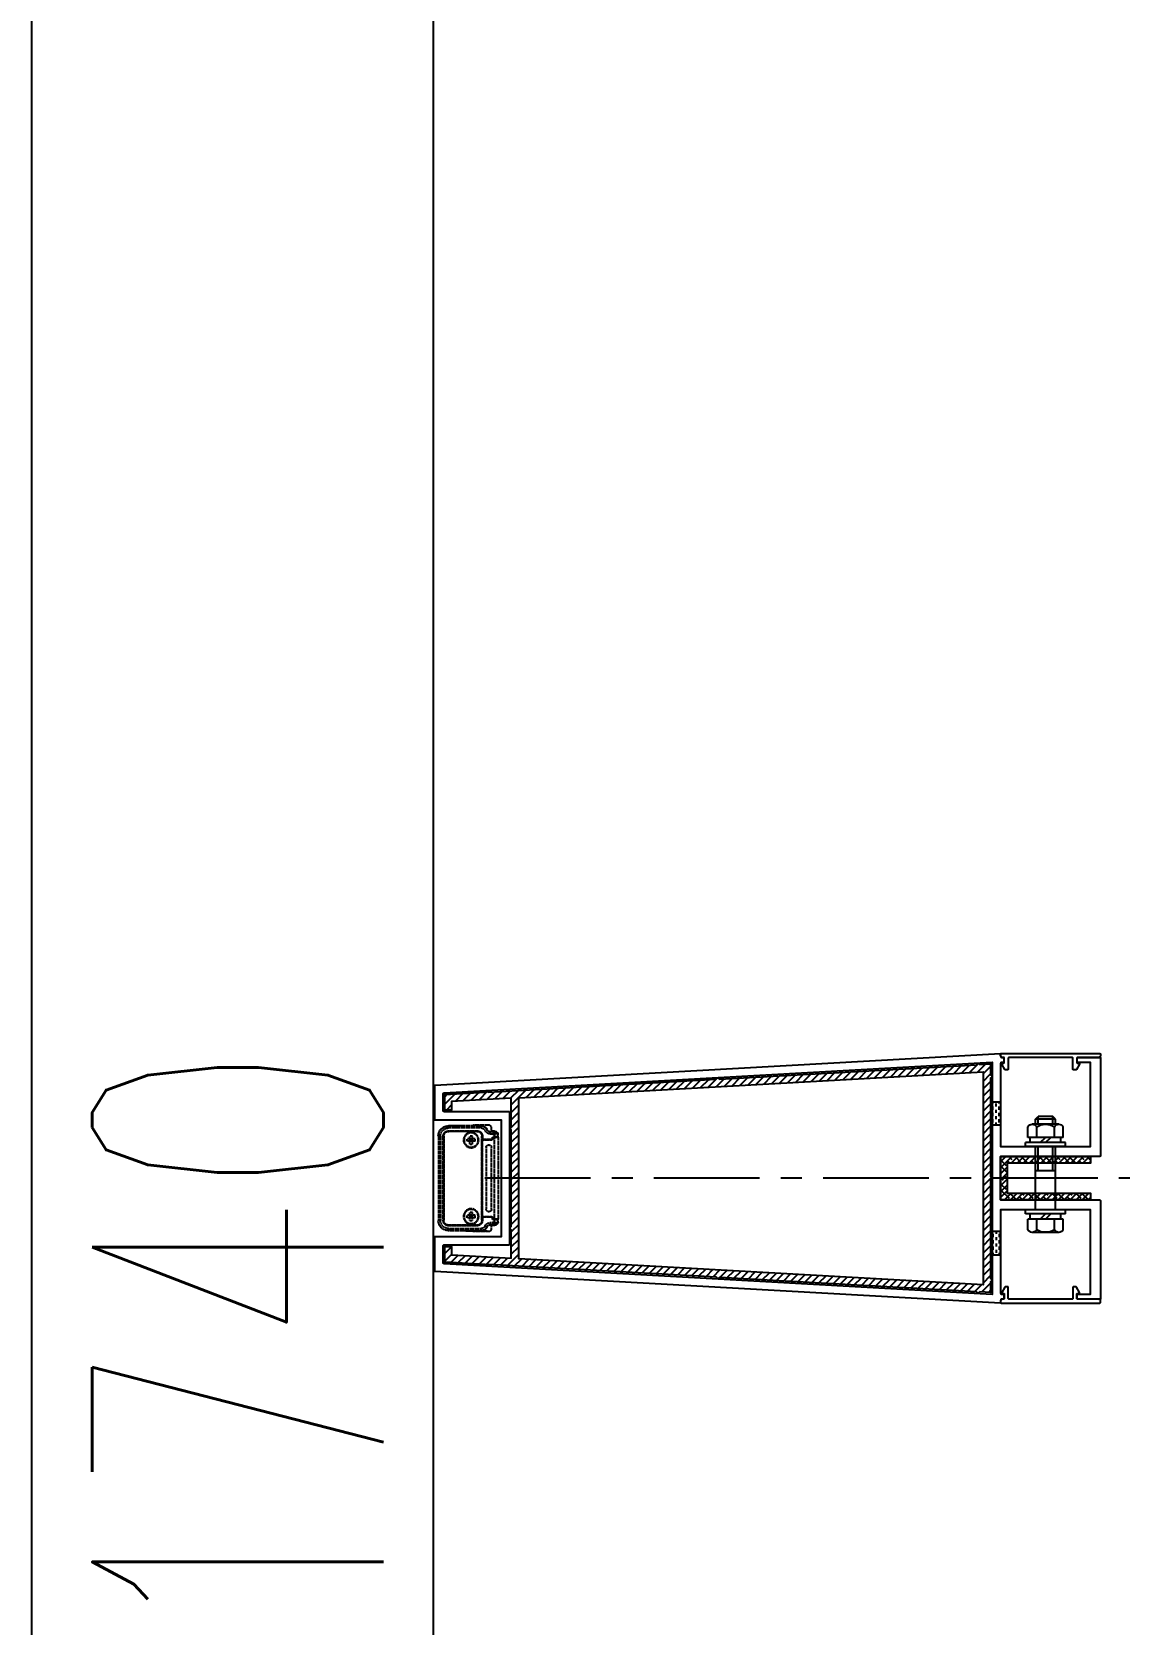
# Model space of a CAD drawing. Header units: inches. Extents: x 24920 to 61775, y 10942 to 38819.
# Drawn here: x 56213 to 56539.7, y 27935.2 to 28413.6 of the extents above; entities that cross this region are included whole.
import ezdxf

# ---------------------------------------------------------------- set-up
doc = ezdxf.new("R2010")
doc.units = ezdxf.units.IN
doc.header["$MEASUREMENT"] = 0
doc.header["$PDMODE"] = 1
for name, pattern in [('CENTER', [50.8, 31.75, -6.35, 6.35, -6.35]), ('CONTINUOUS0', [0]), ('CONTINUOUS1', [0]), ('DASH2', [0.375, 0.25, -0.125]), ('HIDDEN', [9.525, 6.35, -3.175])]:
    doc.linetypes.add(name, pattern=pattern)
for name, color, linetype in [('003_THICK', 7, 'CONTINUOUS1'), ('004_THIN', 6, 'CONTINUOUS0'), ('2AI.EXTRUSION', 3, 'Continuous'), ('ALUM', 3, 'Continuous'), ('Hidden', 9, 'HIDDEN'), ('LEOX', 1, 'Continuous'), ('TC', 8, 'Continuous'), ('ZX', 1, 'CENTER')]:
    doc.layers.add(name, color=color, linetype=linetype)
doc.styles.add('DIM', font='simplex.shx', dxfattribs={"width": 0.6, "bigfont": 'extfont.shx'})
doc.dimstyles.new('1比25', dxfattribs={"dimscale": 25, "dimtxt": 3.5, "dimasz": 1, "dimexe": 1, "dimexo": 1, "dimgap": 0.6, "dimtad": 1, "dimdec": 0, "dimrnd": 5, "dimzin": 0, "dimdsep": 46, "dimtxsty": 'DIM', "dimblk": 'ARCHTICK', "dimcen": 0.09, "dimdle": 1, "dimclrd": 1, "dimclre": 1, "dimclrt": 1, "dimadec": 0, "dimazin": 0, "dimtfac": 1, "dimtdec": 0, "dimtix": 1, "dimtmove": 2, "dimatfit": 3, "dimldrblk": '引线箭头（自定义）', "dimfxl": 0, "dimtolj": 1, "dimtzin": 0, "dimarcsym": 0})

# ---------------------------------------------------------------- blocks, each defined once
blk = doc.blocks.new('*U817')
at = {"layer": 'ALUM'}
h = blk.add_hatch(dxfattribs=at)
h.set_pattern_fill('ANSI31', color=8, style=0, double=1)
h.set_pattern_definition([(45, (158977.5535, 321231.0592), (-1.122532015, 1.122532015), [])])
edge = h.paths.add_edge_path()
edge.add_line((-0.5, -82.98), (-30.07, -82.98))
edge.add_line((-30.07, -82.98), (-30.39, -82.66))
edge.add_arc((-30.57, -82.83), 0.25, 44.9999, 134.9999)
edge.add_line((-30.74, -82.66), (-31.07, -82.98))
edge.add_line((-31.07, -82.98), (-34.35, -82.98))
edge.add_line((-34.35, -82.98), (-34.17, -86.26))
edge.add_line((-34.17, -86.26), (-34.47, -86.6))
edge.add_arc((-34.29, -86.77), 0.25, 138.2019, 228.202)
edge.add_line((-34.45, -86.95), (-34.11, -87.26))
edge.add_line((-34.11, -87.26), (-29.79, -164.48))
edge.add_line((-29.79, -164.48), (-30.1, -164.82))
edge.add_arc((-29.91, -164.99), 0.25, 138.2019, 228.202)
edge.add_line((-30.08, -165.17), (-29.74, -165.48))
edge.add_line((-29.74, -165.48), (-25.91, -233.86))
edge.add_line((-25.91, -233.86), (-26.22, -234.2))
edge.add_arc((-26.03, -234.36), 0.25, 138.202, 228.2021)
edge.add_line((-26.2, -234.55), (-25.86, -234.86))
edge.add_line((-25.86, -234.86), (-25.18, -246.98))
edge.add_line((-25.18, -246.98), (-20.5, -246.98))
edge.add_line((-20.5, -246.98), (-20.5, -244.98))
edge.add_line((-20.5, -244.98), (-23.04, -244.98))
edge.add_line((-23.04, -244.98), (-24.04, -226.99))
edge.add_line((-24.04, -226.99), (-15.5, -226.99))
edge.add_line((-15.5, -226.99), (-15.18, -227.31))
edge.add_arc((-15, -227.14), 0.25, 224.9999, 314.9999)
edge.add_line((-14.82, -227.31), (-14.5, -226.99))
edge.add_line((-14.5, -226.99), (14.5, -226.99))
edge.add_line((14.5, -226.99), (14.82, -227.31))
edge.add_arc((15, -227.14), 0.25, 225.0001, 315.0001)
edge.add_line((15.18, -227.31), (15.5, -226.99))
edge.add_line((15.5, -226.99), (24.04, -226.99))
edge.add_line((24.04, -226.99), (23.04, -244.98))
edge.add_line((23.04, -244.98), (20.5, -244.98))
edge.add_line((20.5, -244.98), (20.5, -246.98))
edge.add_line((20.5, -246.98), (25.18, -246.98))
edge.add_line((25.18, -246.98), (25.86, -234.86))
edge.add_line((25.86, -234.86), (26.2, -234.55))
edge.add_arc((26.03, -234.36), 0.25, 311.7979, 401.798)
edge.add_line((26.22, -234.2), (25.91, -233.86))
edge.add_line((25.91, -233.86), (29.74, -165.48))
edge.add_line((29.74, -165.48), (30.08, -165.17))
edge.add_arc((29.91, -164.99), 0.25, 311.798, 401.7981)
edge.add_line((30.1, -164.82), (29.79, -164.48))
edge.add_line((29.79, -164.48), (34.11, -87.26))
edge.add_line((34.11, -87.26), (34.45, -86.95))
edge.add_arc((34.29, -86.77), 0.25, 311.798, 401.7981)
edge.add_line((34.47, -86.6), (34.17, -86.26))
edge.add_line((34.17, -86.26), (34.35, -82.98))
edge.add_line((34.35, -82.98), (31.07, -82.98))
edge.add_line((31.07, -82.98), (30.74, -82.66))
edge.add_arc((30.57, -82.83), 0.25, 45.0001, 135.0001)
edge.add_line((30.39, -82.66), (30.07, -82.98))
edge.add_line((30.07, -82.98), (0.5, -82.98))
edge.add_line((0.5, -82.98), (0.18, -82.66))
edge.add_arc((0, -82.83), 0.25, 45.0001, 135.0001)
edge.add_line((-0.18, -82.66), (-0.5, -82.98))
edge.add_line((-0.5, -82.98), (-0.5, -82.98))
h.paths.add_polyline_path([(-24.17, -224.74), (6.94, -224.74), (24.17, -224.74), (31.97, -85.23), (6.35, -85.23), (-31.97, -85.23)], flags=16)
at = {"layer": 'Hidden', "ltscale": 10}
h = blk.add_hatch(dxfattribs=at)
h.set_pattern_fill('DASH', color=8, style=0, double=1)
h.set_pattern_definition([(180, (-158977.5535, 321231.0592), (-0.9525, 0.9525), [0.9525, -0.9525])])
h.paths.add_polyline_path([(-16, -82.48), (-23, -82.48), (-23, -79.98), (-16, -79.98)])
h = blk.add_hatch(dxfattribs=at)
h.set_pattern_fill('DASH', color=8, style=0, double=1)
h.set_pattern_definition([(0, (158977.5535, 321231.0592), (0.9525, 0.9525), [0.9525, -0.9525])])
h.paths.add_polyline_path([(16, -82.48), (23, -82.48), (23, -79.98), (16, -79.98)])
at = {"layer": 'TC', "ltscale": 0.3}
h = blk.add_hatch(dxfattribs=at)
h.set_pattern_fill('ANSI38', color=8, scale=0.4, style=0)
h.set_pattern_definition([(45, (-4664.0014, 6202.3655), (-0.89802561, 0.89802561), []), (135, (-4664.0014, 6202.3655), (-2.69407684, 0.89802561), [3.175, -1.905])])
h.paths.add_polyline_path([(6.5, -52.98), (4.5, -52.98), (4.5, -77.98), (-4.5, -77.98), (-4.5, -52.98), (-6.5, -52.98), (-6.5, -79.98), (6.5, -79.98)])
at = {"color": 8, "ltscale": 0.3, "elevation": 0}
blk.add_lwpolyline([(6.5, -52.98), (4.5, -52.98), (4.5, -77.98), (-4.5, -77.98), (-4.5, -52.98), (-6.5, -52.98), (-6.5, -79.98), (6.5, -79.98), (6.5, -52.98)], dxfattribs=at)
at = {"layer": '003_THICK', "color": 8, "elevation": 0}
for points in [[(-15.45, -61.15, 0.597554), (-15.45, -63.82, 0.597554)], [(15.45, -63.82, 0.597554), (15.45, -61.15, 0.597554)], [(-15.45, -63.82, 0.298752), (-15.45, -69.14, 0.298752)], [(15.45, -69.14, 0.298752), (15.45, -63.82, 0.298752)], [(-15.45, -69.14, 0.597554), (-15.45, -71.81, 0.597554)], [(15.45, -71.81, 0.597554), (15.45, -69.14, 0.597554)]]:
    blk.add_lwpolyline(points, format="xyb", dxfattribs=at)
for points in [[(-15.45, -61.16), (-12.27, -61.16)], [(-12.27, -61.16), (-12.27, -71.81)], [(-12.27, -61.91), (-10.7, -61.91)], [(-10.7, -60.48), (-9.5, -60.48)], [(-10.7, -60.48), (-10.7, -72.48)], [(-9.5, -60.48), (-9.5, -72.48)], [(9.5, -60.48), (9.5, -72.48)], [(9.5, -60.48), (10.7, -60.48)], [(10.7, -60.48), (10.7, -72.48)], [(10.7, -61.91), (12.27, -61.91)], [(12.27, -61.16), (12.27, -71.81)], [(12.27, -61.16), (15.45, -61.16)], [(-16.25, -62.49), (-16.25, -70.47)], [(-15.45, -63.82), (-12.27, -63.82)], [(-12.27, -66.48), (-10.7, -64.91)], [(-12.27, -68.06), (-10.7, -66.48)], [(-9.5, -63.48), (9.5, -63.48)], [(2.23, -63.48), (2.23, -69.48)], [(10.7, -66.48), (12.27, -64.91)], [(10.7, -68.06), (12.27, -66.48)], [(12.27, -63.82), (15.45, -63.82)], [(16.25, -62.49), (16.25, -70.47)], [(16.25, -63.48), (17.76, -63.48)], [(17.76, -63.48), (17.76, -69.48)], [(17.76, -63.48), (18.55, -64.27)], [(18.55, -64.27), (18.55, -68.69)], [(-15.45, -69.14), (-12.27, -69.14)], [(-12.27, -71.06), (-10.7, -71.06)], [(-9.5, -69.48), (9.5, -69.48)], [(10.7, -71.06), (12.27, -71.06)], [(12.27, -69.14), (15.45, -69.14)], [(16.25, -69.48), (17.76, -69.48)], [(17.76, -69.48), (18.55, -68.69)], [(-15.45, -71.81), (-12.27, -71.81)], [(-10.7, -72.48), (-9.5, -72.48)], [(9.5, -72.48), (10.7, -72.48)], [(12.27, -71.81), (15.45, -71.81)]]:
    blk.add_lwpolyline(points, dxfattribs=at)
at = {"layer": '004_THIN', "color": 8, "elevation": 0}
for points in [[(2.23, -64.27), (9.5, -64.27)], [(16.25, -64.27), (18.55, -64.27)], [(2.23, -68.69), (9.5, -68.69)], [(16.25, -68.69), (18.55, -68.69)]]:
    blk.add_lwpolyline(points, dxfattribs=at)
at = {"layer": '2AI.EXTRUSION', "color": 8, "extrusion": (0, 0, -1), "elevation": 0}
for points in [[(36.33, -79.48, 0.414214), (36.83, -79.98), (37.28, -79.98, 0.414214), (37.53, -79.73), (37.53, -50.23, 0.414214), (37.28, -49.98), (36.83, -49.98, 0.414214), (36.33, -50.48), (36.33, -56.83, -0.469762), (36.08, -57.08), (34.78, -57.08, -0.414214), (34.58, -56.88), (34.58, -56.47), (34.58, -56.47, 0.57735), (34.28, -56.3), (32.68, -57.22, 0.267949), (32.58, -57.4), (32.58, -58.08, 0.414214), (32.78, -58.28), (36.13, -58.28, -0.414214), (36.33, -58.48), (36.33, -77.48, -0.414214), (36.13, -77.68), (32.78, -77.68, 0.414214), (32.58, -77.88), (32.58, -78.56, 0.267949), (32.68, -78.74), (34.28, -79.66, 0.57735), (34.58, -79.49), (34.58, -79.49), (34.58, -79.08, -0.414214), (34.78, -78.88), (36.08, -78.88, -0.398839), (36.33, -79.13)], [(-36.33, -79.48, -0.414214), (-36.83, -79.98), (-37.28, -79.98, -0.414214), (-37.53, -79.73), (-37.53, -50.23, -0.414214), (-37.28, -49.98), (-36.83, -49.98, -0.414214), (-36.33, -50.48), (-36.33, -56.83, 0.538982), (-36.08, -57.08), (-34.78, -57.08, 0.414214), (-34.58, -56.88), (-34.58, -56.47), (-34.58, -56.47, -0.57735), (-34.28, -56.3), (-32.68, -57.22, -0.267949), (-32.58, -57.4), (-32.58, -58.08, -0.414214), (-32.78, -58.28), (-36.13, -58.28, 0.414214), (-36.33, -58.48), (-36.33, -77.48, 0.414214), (-36.13, -77.68), (-32.78, -77.68, -0.414214), (-32.58, -77.88), (-32.58, -78.56, -0.267949), (-32.68, -78.74), (-34.28, -79.66, -0.57735), (-34.58, -79.49), (-34.58, -79.49), (-34.58, -79.08, 0.414214), (-34.78, -78.88), (-36.08, -78.88, 0.492666), (-36.33, -79.13)]]:
    blk.add_lwpolyline(points, format="xyb", close=True, dxfattribs=at)
at = {"layer": '2AI.EXTRUSION', "color": 8, "elevation": 0}
for points in [[(34.58, -79.98), (9.5, -79.98), (9.5, -52.98), (34.83, -52.98), (34.83, -56.78, 0.414214), (35.03, -56.98), (35.83, -56.98, 0.414214), (36.33, -56.48), (36.33, -49.98), (6.8, -49.98, 0.414215), (6.5, -50.28), (6.5, -79.98), (0, -79.98), (-6.5, -79.98), (-6.5, -50.28, 0.414215), (-6.8, -49.98), (-36.33, -49.98), (-36.33, -56.48, 0.414214), (-35.83, -56.98), (-35.03, -56.98, 0.414214), (-34.83, -56.78), (-34.83, -52.98), (-9.5, -52.98), (-9.5, -79.98), (-34.53, -79.98, -0.414212), (-34.83, -79.68), (-34.83, -79.18, 0.414214), (-35.03, -78.98), (-35.83, -78.98, 0.414214), (-36.33, -79.48), (-36.33, -79.73, -0.414214), (-36.58, -79.98), (-37.53, -79.98), (-28.02, -249.98), (-17.5, -249.98), (-17.5, -229.99), (0, -229.99), (17.5, -229.99), (17.5, -249.98), (28.02, -249.98), (37.53, -79.98), (36.58, -79.98, -0.414214), (36.33, -79.73), (36.33, -79.48, 0.414214), (35.83, -78.98), (35.03, -78.98, 0.414214), (34.83, -79.18), (34.83, -79.73, -0.414214), (34.58, -79.98, 0.414214)], [(0, -82.48), (-34.88, -82.48), (-25.67, -247.2, 0.397938), (-25.37, -247.48), (-20.3, -247.48, 0.414214), (-20, -247.18), (-20, -227.79, -0.414214), (-19.7, -227.49), (19.7, -227.49, -0.414214), (20, -227.79), (20, -247.18, 0.414214), (20.3, -247.48), (25.37, -247.48, 0.397938), (25.67, -247.2), (34.88, -82.48), (0, -82.48)]]:
    blk.add_lwpolyline(points, format="xyb", dxfattribs=at)
at = {"layer": 'ALUM', "color": 8, "elevation": 0}
blk.add_lwpolyline([(-0.5, -82.98), (-30.07, -82.98), (-30.39, -82.66, 0.414214), (-30.74, -82.66), (-31.07, -82.98), (-34.35, -82.98), (-34.17, -86.26), (-34.47, -86.6, 0.414214), (-34.45, -86.95), (-34.11, -87.26), (-29.79, -164.48), (-30.1, -164.82, 0.414214), (-30.08, -165.17), (-29.74, -165.48), (-25.91, -233.86), (-26.22, -234.2, 0.414214), (-26.2, -234.55), (-25.86, -234.86), (-25.18, -246.98), (-20.5, -246.98), (-20.5, -244.98), (-23.04, -244.98), (-24.04, -226.99), (-15.5, -226.99), (-15.18, -227.31, 0.414214), (-14.82, -227.31), (-14.5, -226.99), (14.5, -226.99), (14.82, -227.31, 0.414214), (15.18, -227.31), (15.5, -226.99), (24.04, -226.99), (23.04, -244.98), (20.5, -244.98), (20.5, -246.98), (25.18, -246.98), (25.86, -234.86), (26.2, -234.55, 0.414214), (26.22, -234.2), (25.91, -233.86), (29.74, -165.48), (30.08, -165.17, 0.414214), (30.1, -164.82), (29.79, -164.48), (34.11, -87.26), (34.45, -86.95, 0.414214), (34.47, -86.6), (34.17, -86.26), (34.35, -82.98), (31.07, -82.98), (30.74, -82.66, 0.414214), (30.39, -82.66), (30.07, -82.98), (0.5, -82.98), (0.18, -82.66, 0.414214), (-0.18, -82.66), (-0.5, -82.98)], format="xyb", close=True, dxfattribs=at)
for points in [[(6.35, -85.23), (-31.97, -85.23), (-24.17, -224.74), (6.94, -224.74)], [(6.94, -224.74), (24.17, -224.74), (31.97, -85.23), (6.35, -85.23)]]:
    blk.add_lwpolyline(points, dxfattribs=at)
at = {"layer": 'Hidden', "color": 8, "ltscale": 10, "elevation": 0}
for points in [[(-16, -82.48), (-23, -82.48), (-23, -79.98), (-16, -79.98)], [(16, -82.48), (23, -82.48), (23, -79.98), (16, -79.98)]]:
    blk.add_lwpolyline(points, close=True, dxfattribs=at)
at = {"layer": 'LEOX', "color": 8, "linetype": 'DASH2'}
for p, q in [((-16.01, -233.69, 0), (-16.01, -238.27, 0)), ((-14.2, -233.09, 0), (-15.41, -233.09, 0)), ((-14.66, -234.3, 0), (-14.38, -234.93, 0)), ((-14.2, -232.07, 0), (-14.2, -233.09, 0)), ((-13.98, -231.6, 0), (-13.98, -233.27, 0)), ((-13.91, -231.6, 0), (-13.98, -231.6, 0)), ((-13.98, -233.27, 0), (-13.29, -233.27, 0)), ((-13.9, -233.27, 0), (-13.9, -232.01, 0)), ((-13.9, -232.01, 0), (-12.41, -232.01, 0)), ((-13.38, -230.99, 0), (-12.43, -230.99, 0)), ((-13.29, -233.27, 0), (-13.29, -232.01, 0)), ((-12.43, -230.99, 0), (-12.41, -232.44, 0)), ((-12.36, -231.96, 0), (-12.37, -231.05, 0)), ((-12.37, -231.05, 0), (-12.35, -232.59, 0)), ((-12.35, -232.01, 0), (-12.29, -232.01, 0)), ((-12.35, -232.38, 0), (-12.29, -232.38, 0)), ((12.31, -230.99, 0), (-12.31, -230.99, 0)), ((-12.31, -230.99, 0), (-12.29, -232.01, 0)), ((-12.29, -232.01, 0), (-12.29, -232.38, 0)), ((-12.29, -232.01, 0), (12.35, -232.01, 0)), ((-12.17, -232.68, 0), (-11.9, -232.68, 0)), ((-12.11, -232.62, 0), (-12.11, -232.56, 0)), ((-12.11, -232.56, 0), (-11.84, -232.56, 0)), ((-12.11, -232.62, 0), (-11.84, -232.62, 0)), ((-11.84, -232.62, 0), (-11.84, -232.56, 0)), ((-11.66, -232.92, 0), (-11.66, -235.74, 0)), ((-11.6, -232.86, 0), (-11.6, -235.68, 0)), ((-11.6, -232.86, 0), (-11.54, -232.86, 0)), ((-11.54, -232.86, 0), (-11.54, -235.74, 0)), ((-9.97, -233.93, 0), (-9.97, -233.51, 0)), ((-9.36, -232.92, 0), (9.36, -232.92, 0)), ((9.97, -233.51, 0), (9.97, -233.93, 0)), ((11.6, -232.86, 0), (11.54, -232.86, 0)), ((11.54, -235.74, 0), (11.54, -232.86, 0)), ((11.6, -235.68, 0), (11.6, -232.86, 0)), ((11.66, -232.92, 0), (11.66, -235.74, 0)), ((11.84, -232.56, 0), (12.11, -232.56, 0)), ((11.84, -232.62, 0), (11.84, -232.56, 0)), ((11.84, -232.62, 0), (12.11, -232.62, 0)), ((11.9, -232.68, 0), (12.17, -232.68, 0)), ((12.11, -232.62, 0), (12.11, -232.56, 0)), ((12.29, -232.01, 0), (12.31, -230.99, 0)), ((12.29, -232.38, 0), (12.29, -232.01, 0)), ((12.35, -232.38, 0), (12.29, -232.38, 0)), ((12.35, -232.59, 0), (12.37, -231.05, 0)), ((12.37, -231.96, 0), (12.37, -232.11, 0)), ((12.43, -230.99, 0), (12.41, -232.44, 0)), ((12.41, -232.01, 0), (13.9, -232.01, 0)), ((12.43, -230.99, 0), (13.38, -230.99, 0)), ((13.29, -232.01, 0), (13.29, -233.27, 0)), ((13.29, -233.27, 0), (13.98, -233.27, 0)), ((13.9, -232.01, 0), (13.9, -233.27, 0)), ((13.98, -231.6, 0), (13.91, -231.6, 0)), ((13.98, -231.6, 0), (13.98, -233.27, 0)), ((14.2, -233.09, 0), (14.2, -232.07, 0)), ((15.41, -233.09, 0), (14.2, -233.09, 0)), ((14.38, -234.93, 0), (14.66, -234.3, 0)), ((16.01, -238.27, 0), (16.01, -233.69, 0)), ((-15.79, -238.74, 0), (-15.83, -238.7, 0)), ((-15.74, -241.34, 0), (-15.79, -236.04, 0)), ((-15.79, -236.04, 0), (-15.11, -236.04, 0)), ((-15.71, -245.87, 0), (-15.71, -236.04, 0)), ((-15.11, -245.87, 0), (-15.11, -236.04, 0)), ((-14.26, -237.25, 0), (-14.26, -245.87, 0)), ((-14.26, -237.25, 0), (-14.2, -237.25, 0)), ((-14.2, -237.25, 0), (-14.2, -245.87, 0)), ((-14.2, -237.25, 0), (-14.2, -245.87, 0)), ((-14.14, -237.25, 0), (-14.2, -237.25, 0)), ((-14.14, -237.25, 0), (-14.14, -245.87, 0)), ((-14.08, -245.81, 0), (-14.08, -237.31, 0)), ((-12.69, -235.68, 0), (-12.69, -235.74, 0)), ((-11.66, -235.68, 0), (-12.69, -235.68, 0)), ((-12.69, -235.8, 0), (-12.69, -235.74, 0)), ((-11.66, -235.74, 0), (-12.69, -235.74, 0)), ((-12.39, -235.74, 0), (-12.69, -235.74, 0)), ((-12.39, -235.8, 0), (-12.69, -235.8, 0)), ((-12.69, -239.43, 0), (-12.69, -238.7, 0)), ((-12.69, -238.7, 0), (-10.27, -238.7, 0)), ((-12.63, -235.86, 0), (12.63, -235.86, 0)), ((-12.39, -235.74, 0), (-12.39, -235.86, 0)), ((-12.33, -235.74, 0), (-12.33, -235.86, 0)), ((-11.9, -235.74, 0), (-12.15, -235.74, 0)), ((-12.09, -235.86, 0), (-12.09, -235.74, 0)), ((-11.84, -237.86, 0), (-11.84, -240.27, 0)), ((-11.84, -237.86, 0), (-11.12, -237.86, 0)), ((-11.84, -238.7, 0), (-11.12, -239.43, 0)), ((-11.84, -239.43, 0), (-11.12, -238.7, 0)), ((-11.84, -239.06, 0), (-11.12, -239.06, 0)), ((-11.64, -235.74, 0), (11.64, -235.74, 0)), ((-11.6, -235.68, 0), (11.66, -235.68, 0)), ((-11.48, -238.7, 0), (-11.48, -239.43, 0)), ((-11.12, -237.86, 0), (-11.12, -240.27, 0)), ((-10.27, -238.7, 0), (-10.27, -239.43, 0)), ((9.36, -234.53, 0), (-9.36, -234.53, 0)), ((10.27, -239.43, 0), (10.27, -238.7, 0)), ((10.27, -238.7, 0), (12.69, -238.7, 0)), ((11.12, -237.86, 0), (11.84, -237.86, 0)), ((11.12, -237.86, 0), (11.12, -240.27, 0)), ((11.12, -238.7, 0), (11.84, -239.43, 0)), ((11.12, -239.43, 0), (11.84, -238.7, 0)), ((11.12, -239.06, 0), (11.84, -239.06, 0)), ((11.48, -238.7, 0), (11.48, -239.43, 0)), ((12.69, -235.68, 0), (11.66, -235.68, 0)), ((12.69, -235.74, 0), (11.66, -235.74, 0)), ((11.84, -237.86, 0), (11.84, -240.27, 0)), ((12.15, -235.74, 0), (11.9, -235.74, 0)), ((12.09, -235.74, 0), (12.09, -235.86, 0)), ((12.33, -235.86, 0), (12.33, -235.74, 0)), ((12.69, -235.74, 0), (12.39, -235.74, 0)), ((12.39, -235.74, 0), (12.39, -235.86, 0)), ((12.69, -235.8, 0), (12.39, -235.8, 0)), ((12.69, -235.68, 0), (12.69, -235.74, 0)), ((12.69, -235.8, 0), (12.69, -235.74, 0)), ((12.69, -238.7, 0), (12.69, -239.43, 0)), ((14.08, -237.31, 0), (14.08, -245.81, 0)), ((14.14, -237.25, 0), (14.2, -237.25, 0)), ((14.14, -245.87, 0), (14.14, -237.25, 0)), ((14.26, -237.25, 0), (14.2, -237.25, 0)), ((14.2, -245.87, 0), (14.2, -237.25, 0)), ((14.2, -245.87, 0), (14.2, -237.25, 0)), ((14.26, -245.87, 0), (14.26, -237.25, 0)), ((15.11, -236.04, 0), (15.79, -236.04, 0)), ((15.11, -236.04, 0), (15.11, -245.87, 0)), ((15.71, -236.04, 0), (15.71, -245.87, 0)), ((15.79, -236.04, 0), (15.74, -241.34, 0)), ((15.83, -238.7, 0), (15.79, -238.74, 0)), ((-15.74, -245.87, 0), (-15.74, -241.34, 0)), ((-12.69, -239.43, 0), (-10.27, -239.43, 0)), ((-11.84, -240.27, 0), (-11.12, -240.27, 0)), ((10.27, -239.43, 0), (12.69, -239.43, 0)), ((11.12, -240.27, 0), (11.84, -240.27, 0)), ((15.74, -241.34, 0), (15.74, -245.87, 0)), ((-15.11, -245.87, 0), (-15.74, -245.87, 0)), ((-14.26, -245.87, 0), (-14.2, -245.87, 0)), ((-14.14, -245.87, 0), (-14.2, -245.87, 0)), ((-12.69, -247.32, 0), (-12.69, -247.38, 0)), ((-12.69, -247.32, 0), (12.69, -247.32, 0)), ((-12.69, -247.44, 0), (-12.69, -247.38, 0)), ((-12.69, -247.38, 0), (12.69, -247.38, 0)), ((-12.69, -247.38, 0), (12.69, -247.38, 0)), ((-12.69, -247.44, 0), (12.69, -247.44, 0)), ((-12.69, -248.29, 0), (-12.69, -248.92, 0)), ((12.69, -248.29, 0), (-12.69, -248.29, 0)), ((12.63, -247.26, 0), (-12.63, -247.26, 0)), ((12.69, -247.32, 0), (12.69, -247.38, 0)), ((12.69, -247.44, 0), (12.69, -247.38, 0)), ((12.69, -248.29, 0), (12.69, -248.92, 0)), ((14.14, -245.87, 0), (14.2, -245.87, 0)), ((14.26, -245.87, 0), (14.2, -245.87, 0)), ((15.11, -245.87, 0), (15.74, -245.87, 0)), ((12.69, -248.89, 0), (-12.69, -248.89, 0)), ((12.69, -248.92, 0), (-12.69, -248.92, 0))]:
    blk.add_line(p, q, dxfattribs=at)
for centre, radius in [((-11.48, -239.06, 0), 2.3), ((-11.48, -239.06, 0), 2.13), ((11.48, -239.06, 0), 2.3), ((11.48, -239.06, 0), 2.13)]:
    blk.add_circle(centre, radius, dxfattribs=at)
for centre, radius, start, end in [((-15.42, -233.69, 0), 0.595, 89.0765, 179.8388), ((-13.9, -236.04, 0), 1.9, 113.5782, 180), ((-13.9, -236.04, 0), 1.82, 113.5782, 180), ((-15.1, -233.27, 0), 1.12, 293.5782, 0), ((-15.1, -233.27, 0), 1.21, 293.5782, 0), ((-15.1, -233.27, 0), 1.81, 293.5782, 0), ((-13.6, -232.07, 0), 0.604, 129.8427, 180), ((-13.31, -231.6, 0), 0.604, 96.6729, 180.0027), ((-13.31, -231.59, 0), 0.602, 90.0143, 96.7102), ((-12.18, -231.96, 0), 0.242, 180.2477, 220.8203), ((-12.17, -232.44, 0), 0.242, 180.25, 270), ((-12.31, -231.05, 0), 0.0604, 90, 180.25), ((-12.31, -231.05, 0), 0.0604, 90, 180.2469), ((-12.11, -232.37, 0), 0.242, 180.25, 270), ((-11.41, -232.37, 0), 0.945, 180.2125, 187.76), ((-12.11, -232.37, 0), 0.181, 180.25, 270), ((-11.9, -232.92, 0), 0.242, 0, 90), ((-11.84, -232.86, 0), 0.302, 0, 90), ((-11.84, -232.86, 0), 0.242, 0, 90), ((-9.37, -233.51, 0), 0.595, 89.0765, 179.8388), ((-9.36, -233.93, 0), 0.604, 180, 270), ((9.37, -233.51, 0), 0.595, 0.1612, 90.9235), ((9.36, -233.93, 0), 0.604, 270, 0), ((11.84, -232.86, 0), 0.302, 90, 180), ((11.84, -232.86, 0), 0.242, 90, 180), ((11.9, -232.92, 0), 0.242, 90, 180), ((12.11, -232.37, 0), 0.242, 270, 359.75), ((12.11, -232.37, 0), 0.181, 270, 359.75), ((12.17, -232.44, 0), 0.242, 270, 359.75), ((12.31, -231.05, 0), 0.0604, 359.75, 90), ((11.41, -232.37, 0), 0.945, 352.2582, 359.7872), ((12.18, -231.96, 0), 0.242, 319.1778, 359.75), ((15.1, -233.27, 0), 1.81, 180, 246.4218), ((13.31, -231.59, 0), 0.602, 83.2898, 89.9857), ((13.31, -231.6, 0), 0.604, 359.9973, 83.3271), ((15.1, -233.27, 0), 1.21, 180, 246.4218), ((13.6, -232.07, 0), 0.604, 0, 50.1573), ((15.1, -233.27, 0), 1.12, 180, 246.4218), ((13.9, -236.04, 0), 1.82, 0, 66.4218), ((13.9, -236.04, 0), 1.9, 0, 66.4218), ((15.42, -233.69, 0), 0.595, 0.1612, 90.9235), ((-15.41, -238.27, 0), 0.604, 180, 225), ((-13.9, -236.04, 0), 1.21, 113.5782, 180), ((-12.69, -237.25, 0), 1.58, 90, 180), ((-12.69, -237.25, 0), 1.52, 90, 180), ((-12.69, -237.25, 0), 1.51, 90, 180), ((-12.69, -237.25, 0), 1.45, 90, 180), ((-12.63, -237.31, 0), 1.45, 90, 180), ((-11.54, -235.68, 0), 0.0604, 180, 270), ((11.54, -235.68, 0), 0.0604, 270, 0), ((12.63, -237.31, 0), 1.45, 0, 90), ((12.69, -237.25, 0), 1.58, 0, 90), ((12.69, -237.25, 0), 1.52, 0, 90), ((12.69, -237.25, 0), 1.51, 0, 90), ((12.69, -237.25, 0), 1.45, 0, 90), ((13.9, -236.04, 0), 1.21, 0, 66.4218), ((15.41, -238.27, 0), 0.604, 315, 0), ((-12.69, -245.87, 0), 3.06, 180, 270), ((-12.69, -245.87, 0), 3.02, 180, 270), ((-12.69, -245.87, 0), 2.42, 180, 270), ((-12.69, -245.87, 0), 1.58, 180, 270), ((-12.69, -245.87, 0), 1.52, 180, 270), ((-12.69, -245.87, 0), 1.51, 180, 270), ((-12.69, -245.87, 0), 1.45, 180, 270), ((-12.63, -245.81, 0), 1.45, 180, 270), ((12.63, -245.81, 0), 1.45, 270, 0), ((12.69, -245.87, 0), 3.06, 270, 0), ((12.69, -245.87, 0), 3.02, 270, 0), ((12.69, -245.87, 0), 2.42, 270, 0), ((12.69, -245.87, 0), 1.58, 270, 0), ((12.69, -245.87, 0), 1.52, 270, 0), ((12.69, -245.87, 0), 1.51, 270, 0), ((12.69, -245.87, 0), 1.45, 270, 0)]:
    blk.add_arc(centre, radius, start, end, dxfattribs=at)
at = {"layer": 'LEOX', "color": 8, "linetype": 'DASH2', "extrusion": (0, 0, -1)}
for centre, major_axis, ratio, start_param, end_param in [((-15.77, -240.29, 0), (0, 6.04), 0.004363, -1.520775, 0), ((-13.38, -231.6, 0), (-0.427, 0.427), 1, 5.479531, 5.497787), ((13.38, -231.6, 0), (0.604, 0), 0.99999, 0, 1.570796), ((-12.15, -235.74, 0), (-0.171, 0.001), 0.999971, 0.062672, 0.785403), ((-12.15, -235.74, 0), (-0.171, 0.001), 0.999971, -0.785393, 0.062672), ((-11.9, -235.74, 0), (0.242, 0), 0.004363, 1.570796, 3.141593), ((11.9, -235.74, 0), (0.242, 0), 0.004363, 3.141593, 4.712389), ((12.15, -235.74, 0), (0.171, 0.001), 0.999971, -0.785403, -0.062672), ((12.15, -235.74, 0), (0.171, 0.001), 0.999971, -0.062672, 0.785393)]:
    blk.add_ellipse(centre, major_axis=major_axis, ratio=ratio, start_param=start_param, end_param=end_param, dxfattribs=at)
at = {"layer": 'LEOX', "color": 8, "linetype": 'DASH2'}
for points, knots in [([(-13.9, -232.01, 0), (-13.9, -231.86, 0), (-13.9, -231.55, 0), (-13.9, -231.1, 0), (-13.9, -232.69, 0), (-13.9, -232.32, 0), (-13.91, -232.03, 0), (-13.89, -231.79, 0), (-13.93, -231.69, 0), (-13.89, -231.6, 0), (-13.91, -231.6, 0)], [0, 0, 0, 0, 0.389556, 0.764949, 1.110932, 1.41419, 1.663047, 1.84792, 1.96171, 2.000062, 2.000062, 2.000062, 2.000062]), ([(-13.29, -232.01, 0), (-13.29, -231.82, 0), (-13.29, -231.43, 0), (-13.3, -232.87, 0), (-13.3, -232.36, 0), (-13.3, -231.9, 0), (-13.31, -231.54, 0), (-13.29, -231.24, 0), (-13.33, -231.11, 0), (-13.29, -230.99, 0), (-13.31, -230.99, 0)], [0, 0, 0, 0, 0.487882, 0.956864, 1.389082, 1.767925, 2.078836, 2.309867, 2.452141, 2.500208, 2.500208, 2.500208, 2.500208]), ([(-12.34, -232.5, 0), (-12.34, -232.52, 0), (-12.34, -232.55, 0), (-12.33, -232.59, 0), (-12.32, -232.62, 0), (-12.32, -232.62, 0)], [0, 0, 0, 0, 0.0451446, 0.0867047, 0.1041191, 0.1041191, 0.1041191, 0.1041191]), ([(-12.11, -232.62, 0), (-12.11, -232.62, 0), (-12.12, -232.65, 0), (-12.11, -232.66, 0), (-12.11, -232.68, 0)], [0, 0, 0, 0, 0.01522944, 0.05024186, 0.05024186, 0.05024186, 0.05024186]), ([(-11.72, -232.76, 0), (-11.72, -232.76, 0), (-11.7, -232.74, 0), (-11.68, -232.72, 0), (-11.66, -232.7, 0)], [0, 0, 0, 0, 0.01253766, 0.07292601, 0.07292601, 0.07292601, 0.07292601]), ([(11.66, -232.7, 0), (11.68, -232.72, 0), (11.7, -232.74, 0), (11.72, -232.76, 0), (11.72, -232.76, 0)], [0, 0, 0, 0, 0.06038834, 0.07292601, 0.07292601, 0.07292601, 0.07292601]), ([(12.11, -232.62, 0), (12.11, -232.62, 0), (12.12, -232.65, 0), (12.11, -232.66, 0), (12.11, -232.68, 0)], [0, 0, 0, 0, 0.01523107, 0.05023298, 0.05023298, 0.05023298, 0.05023298]), ([(12.32, -232.62, 0), (12.32, -232.62, 0), (12.33, -232.59, 0), (12.34, -232.55, 0), (12.34, -232.52, 0), (12.34, -232.5, 0)], [0, 0, 0, 0, 0.0178229, 0.0593069, 0.1043603, 0.1043603, 0.1043603, 0.1043603]), ([(13.31, -230.99, 0), (13.29, -230.99, 0), (13.33, -231.11, 0), (13.29, -231.24, 0), (13.31, -231.54, 0), (13.3, -231.9, 0), (13.3, -232.36, 0), (13.3, -232.87, 0), (13.29, -231.43, 0), (13.29, -231.82, 0), (13.29, -232.01, 0)], [0, 0, 0, 0, 0.048067, 0.190342, 0.421373, 0.732284, 1.111127, 1.543344, 2.012326, 2.500208, 2.500208, 2.500208, 2.500208]), ([(13.91, -231.6, 0), (13.89, -231.6, 0), (13.93, -231.69, 0), (13.89, -231.79, 0), (13.91, -232.03, 0), (13.9, -232.32, 0), (13.9, -232.69, 0), (13.9, -231.1, 0), (13.9, -231.55, 0), (13.9, -231.86, 0), (13.9, -232.01, 0)], [0, 0, 0, 0, 0.038352, 0.152143, 0.337015, 0.585872, 0.88913, 1.235113, 1.610506, 2.000062, 2.000062, 2.000062, 2.000062])]:
    blk.add_open_spline(points, degree=3, knots=knots, dxfattribs=at)
for points in [[(-11.66, -235.74, 0), (-11.65, -235.74, 0), (-11.65, -235.74, 0), (-11.64, -235.74, 0)], [(11.64, -235.74, 0), (11.65, -235.74, 0), (11.65, -235.74, 0), (11.66, -235.74, 0)]]:
    blk.add_open_spline(points, degree=3, dxfattribs=at)
at = {"layer": 'ZX', "color": 8}
blk.add_line((0, 0.02, 0), (0, -235.98, 0), dxfattribs=at)
blk = doc.blocks.new('_ArchTick')
at = {"color": 0, "linetype": 'ByBlock', "const_width": 0.4}
blk.add_lwpolyline([(-0.5, -0.5), (0.5, 0.5)], dxfattribs=at)
blk = doc.blocks.new('*D1103')
at = {"color": 1, "lineweight": -2, "transparency": 16777216}
for p, q in [((56505.17, 26948.7), (56505.17, 28738.7)), ((56655.17, 28713.7), (56480.17, 28713.7)), ((56655.17, 26973.7), (56480.17, 26973.7))]:
    blk.add_line(p, q, dxfattribs=at)
at = {"layer": 'Defpoints', "color": 0, "transparency": 16777216}
for p in [(56505.17, 28713.7), (57052.84, 28713.7), (57985.6, 26973.7)]:
    blk.add_point(p, dxfattribs=at)
at = {"color": 1, "lineweight": -2, "transparency": 16777216, "xscale": 25, "yscale": 25, "zscale": 25}
for p, rotation in [((56505.17, 28713.7), 90), ((56505.17, 26973.7), 270)]:
    blk.add_blockref('_ArchTick', p, dxfattribs=dict(at, rotation=rotation))
at = {"color": 1, "transparency": 16777216, "insert": (56446.42, 27843.7), "char_height": 87.5, "attachment_point": 5, "rotation": 90, "style": 'DIM'}
blk.add_mtext('\\A1;1740', dxfattribs=at)
blk = doc.blocks.new('引线箭头（自定义）')
at = {"linetype": 'ByBlock', "lineweight": -2}
h = blk.add_hatch(color=8, dxfattribs=at)
h.dxf.hatch_style = 1
h.paths.add_polyline_path([(-1.195, -0.955), (-0.315, 0), (-1.201, 0.958), (-0.912, 1.212), (0, 0), (-0.912, -1.209)])
at = {"color": 0, "linetype": 'ByBlock', "lineweight": -2}
blk.add_line((-0.315, 0), (-4.751, 0), dxfattribs=at)
blk.add_lwpolyline([(-1.195, -0.955), (-0.315, 0), (-1.201, 0.958), (-0.912, 1.212), (0, 0), (-0.912, -1.209)], close=True, dxfattribs=at)
blk = doc.blocks.new('*D1518')
at = {"color": 1, "lineweight": -2, "transparency": 16777216}
for p, q in [((56384.53, 26288.7), (56384.53, 28888.7)), ((56534.53, 28863.7), (56359.53, 28863.7)), ((56534.53, 26313.7), (56359.53, 26313.7))]:
    blk.add_line(p, q, dxfattribs=at)
at = {"layer": 'Defpoints', "color": 0, "transparency": 16777216}
for p in [(56384.53, 28863.7), (56567.67, 28863.7), (56567.67, 26313.7)]:
    blk.add_point(p, dxfattribs=at)
at = {"color": 1, "lineweight": -2, "transparency": 16777216, "xscale": 25, "yscale": 25, "zscale": 25}
for p, rotation in [((56384.53, 28863.7), 90), ((56384.53, 26313.7), 270)]:
    blk.add_blockref('_ArchTick', p, dxfattribs=dict(at, rotation=rotation))
at = {"color": 1, "transparency": 16777216, "insert": (56325.78, 27588.7), "char_height": 87.5, "attachment_point": 5, "rotation": 90, "style": 'DIM'}
blk.add_mtext('\\A1;2550', dxfattribs=at)
blk = doc.blocks.new('herhh')
at = {"color": 1, "xscale": -1, "rotation": 270}
blk.add_blockref('*U817', (56755.58, 27893.7), dxfattribs=at)
for base, p1, p2, picture, middle in [((56384.53, 28863.7), (56567.67, 26313.7), (56567.67, 28863.7), '*D1518', (56325.78, 27588.7)), ((56505.17, 28713.7), (57985.6, 26973.7), (57052.84, 28713.7), '*D1103', (56446.42, 27843.7))]:
    dim = blk.add_linear_dim(base=base, p1=p1, p2=p2, angle=90, dimstyle='1比25')
    dim.commit()
    dim.dimension.update_dxf_attribs({"geometry": picture, "text_midpoint": middle})

msp = doc.modelspace()

# ---------------------------------------------------------------- block references
msp.add_blockref('herhh', (-171.5, 175.5))

doc.saveas('drawing.dxf')
